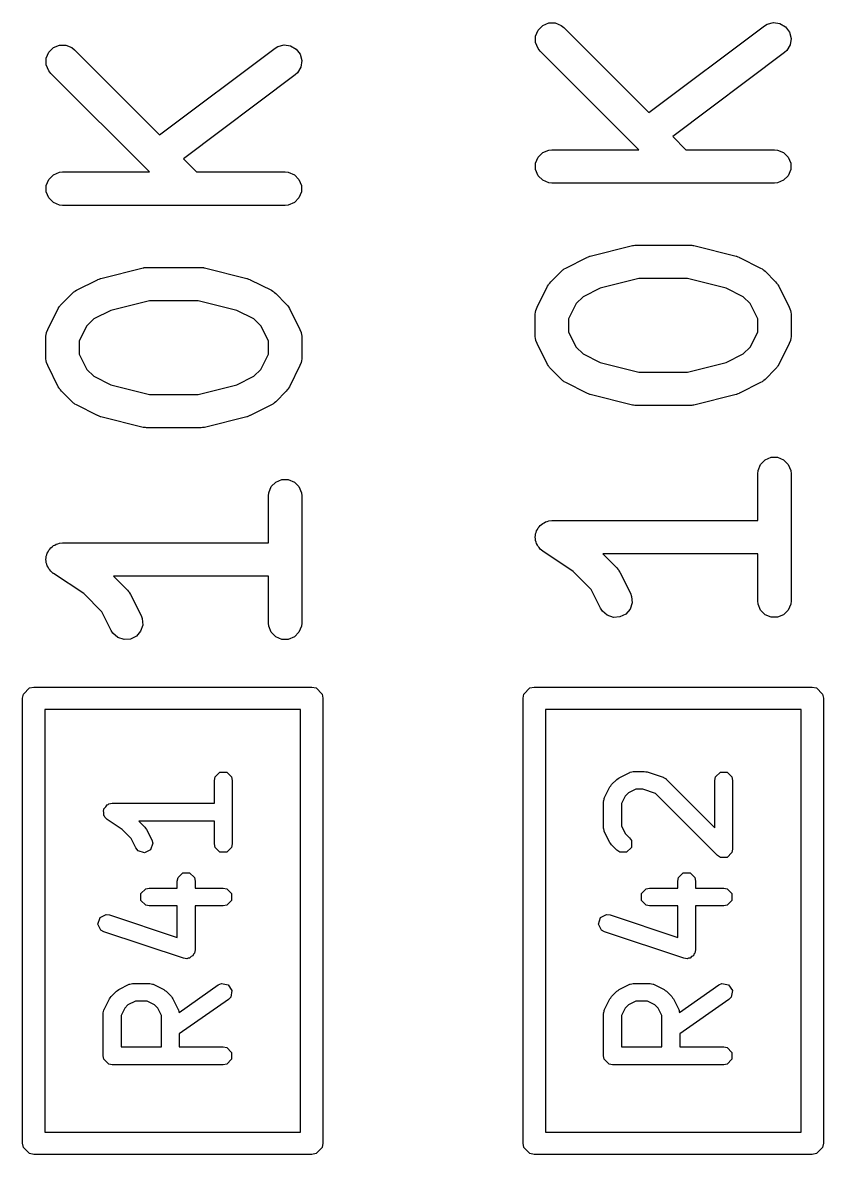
# Model space of a CAD drawing. Extents: x 1.56 to 6.49, y -4.6 to -1.37.
# Drawn here: x 4.9833 to 5.125, y -3.6437 to -3.4434 of the extents above; entities that cross this region are included whole.
import ezdxf

# ---------------------------------------------------------------- set-up
doc = ezdxf.new("R2010")
doc.units = 0
doc.header["$MEASUREMENT"] = 0
doc.layers.add('BLACK', color=7, linetype='CONTINUOUS')

msp = doc.modelspace()

# ---------------------------------------------------------------- linework, layer by layer
at = {"layer": 'BLACK', "linetype": 'CONTINUOUS'}
for p, q in [((5.07451, -3.44474), (5.07532, -3.44393)), ((5.07532, -3.44393), (5.07639, -3.44349)), ((5.07639, -3.44349), (5.07754, -3.44349)), ((5.07754, -3.44349), (5.0786, -3.44393)), ((5.0786, -3.44393), (5.07905, -3.44429)), ((5.07905, -3.44429), (5.09411, -3.45936)), ((5.09411, -3.45936), (5.11456, -3.44402)), ((5.11456, -3.44402), (5.11505, -3.44372)), ((5.11505, -3.44372), (5.11617, -3.44343)), ((5.11617, -3.44343), (5.11731, -3.4436)), ((5.11731, -3.4436), (5.1183, -3.44418)), ((5.1183, -3.44418), (5.11899, -3.4451)), ((5.07407, -3.44581), (5.07451, -3.44474)), ((5.07407, -3.44696), (5.07407, -3.44581)), ((5.11899, -3.4451), (5.11928, -3.44622)), ((5.11928, -3.44622), (5.11912, -3.44736)), ((4.98789, -3.44868), (4.98871, -3.44786)), ((4.98871, -3.44786), (4.98977, -3.44742)), ((4.98977, -3.44742), (4.99092, -3.44742)), ((4.99092, -3.44742), (4.99199, -3.44786)), ((4.99199, -3.44786), (4.99244, -3.44823)), ((4.99244, -3.44823), (5.0075, -3.46329)), ((5.0075, -3.46329), (5.02795, -3.44796)), ((5.02795, -3.44796), (5.02844, -3.44766)), ((5.02844, -3.44766), (5.02956, -3.44737)), ((5.02956, -3.44737), (5.0307, -3.44753)), ((5.0307, -3.44753), (5.03169, -3.44812)), ((5.03169, -3.44812), (5.03238, -3.44904)), ((5.07451, -3.44802), (5.07407, -3.44696)), ((5.07487, -3.44847), (5.07451, -3.44802)), ((5.09233, -3.46593), (5.07487, -3.44847)), ((5.11853, -3.44835), (5.1181, -3.44874)), ((5.11912, -3.44736), (5.11853, -3.44835)), ((4.98745, -3.44974), (4.98789, -3.44868)), ((4.98745, -3.45089), (4.98745, -3.44974)), ((5.03238, -3.44904), (5.03267, -3.45016)), ((5.03267, -3.45016), (5.0325, -3.4513)), ((5.1181, -3.44874), (5.09833, -3.46357)), ((4.98789, -3.45196), (4.98745, -3.45089)), ((4.98826, -3.45241), (4.98789, -3.45196)), ((5.00572, -3.46986), (4.98826, -3.45241)), ((5.03192, -3.45229), (5.03149, -3.45268)), ((5.0325, -3.4513), (5.03192, -3.45229)), ((5.03149, -3.45268), (5.01172, -3.46751)), ((5.09833, -3.46357), (5.10068, -3.46593)), ((5.07451, -3.46724), (5.07532, -3.46642)), ((5.07532, -3.46642), (5.07639, -3.46598)), ((5.07639, -3.46598), (5.07696, -3.46593)), ((5.07696, -3.46593), (5.09233, -3.46593)), ((5.10068, -3.46593), (5.11633, -3.46593)), ((5.11633, -3.46593), (5.11691, -3.46598)), ((5.11691, -3.46598), (5.11797, -3.46642)), ((5.11797, -3.46642), (5.11879, -3.46724)), ((5.01172, -3.46751), (5.01407, -3.46986)), ((5.07407, -3.4683), (5.07451, -3.46724)), ((5.07407, -3.46945), (5.07407, -3.4683)), ((5.11879, -3.46724), (5.11923, -3.4683)), ((5.11923, -3.4683), (5.11923, -3.46945)), ((4.98789, -3.47118), (4.98871, -3.47036)), ((4.98871, -3.47036), (4.98977, -3.46992)), ((4.98977, -3.46992), (4.99035, -3.46986)), ((4.99035, -3.46986), (5.00572, -3.46986)), ((5.01407, -3.46986), (5.02972, -3.46986)), ((5.02972, -3.46986), (5.03029, -3.46992)), ((5.03029, -3.46992), (5.03136, -3.47036)), ((5.03136, -3.47036), (5.03217, -3.47118)), ((5.07451, -3.47052), (5.07407, -3.46945)), ((5.07532, -3.47133), (5.07451, -3.47052)), ((5.11879, -3.47052), (5.11797, -3.47133)), ((5.11923, -3.46945), (5.11879, -3.47052)), ((4.98745, -3.47224), (4.98789, -3.47118)), ((4.98745, -3.47339), (4.98745, -3.47224)), ((5.03217, -3.47118), (5.03261, -3.47224)), ((5.03261, -3.47224), (5.03261, -3.47339)), ((5.07639, -3.47177), (5.07532, -3.47133)), ((5.07696, -3.47183), (5.07639, -3.47177)), ((5.11633, -3.47183), (5.07696, -3.47183)), ((5.11691, -3.47177), (5.11633, -3.47183)), ((5.11797, -3.47133), (5.11691, -3.47177)), ((4.98789, -3.47446), (4.98745, -3.47339)), ((4.98871, -3.47527), (4.98789, -3.47446)), ((5.03217, -3.47446), (5.03136, -3.47527)), ((5.03261, -3.47339), (5.03217, -3.47446)), ((4.98977, -3.47571), (4.98871, -3.47527)), ((4.99035, -3.47577), (4.98977, -3.47571)), ((5.02972, -3.47577), (4.99035, -3.47577)), ((5.03029, -3.47571), (5.02972, -3.47577)), ((5.03136, -3.47527), (5.03029, -3.47571)), ((5.08374, -3.48476), (5.09124, -3.48289)), ((5.09124, -3.48289), (5.09134, -3.48287)), ((5.09134, -3.48287), (5.09138, -3.48286)), ((5.09138, -3.48286), (5.0916, -3.48283)), ((5.0916, -3.48283), (5.09182, -3.4828)), ((5.09182, -3.4828), (5.09186, -3.48281)), ((5.09186, -3.48281), (5.09196, -3.4828)), ((5.09196, -3.4828), (5.10133, -3.4828)), ((5.10133, -3.4828), (5.10143, -3.48281)), ((5.10143, -3.48281), (5.10148, -3.4828)), ((5.10148, -3.4828), (5.10169, -3.48283)), ((5.10169, -3.48283), (5.10191, -3.48286)), ((5.10191, -3.48286), (5.10195, -3.48287)), ((5.10195, -3.48287), (5.10205, -3.48289)), ((5.10205, -3.48289), (5.10955, -3.48476)), ((5.07939, -3.48686), (5.08314, -3.48499)), ((5.08314, -3.48499), (5.08318, -3.48497)), ((5.08318, -3.48497), (5.0832, -3.48496)), ((5.0832, -3.48496), (5.08344, -3.48487)), ((5.08344, -3.48487), (5.08368, -3.48478)), ((5.08368, -3.48478), (5.0837, -3.48478)), ((5.0837, -3.48478), (5.08374, -3.48476)), ((5.10955, -3.48476), (5.10959, -3.48478)), ((5.10959, -3.48478), (5.10961, -3.48478)), ((5.10961, -3.48478), (5.10985, -3.48487)), ((5.10985, -3.48487), (5.11009, -3.48496)), ((5.11009, -3.48496), (5.11011, -3.48497)), ((5.11011, -3.48497), (5.11015, -3.48499)), ((5.11015, -3.48499), (5.1139, -3.48686)), ((4.99713, -3.4887), (5.00463, -3.48682)), ((5.00463, -3.48682), (5.00473, -3.48681)), ((5.00473, -3.48681), (5.00477, -3.48679)), ((5.00477, -3.48679), (5.00499, -3.48677)), ((5.00499, -3.48677), (5.0052, -3.48674)), ((5.0052, -3.48674), (5.00524, -3.48675)), ((5.00524, -3.48675), (5.00535, -3.48674)), ((5.00535, -3.48674), (5.01472, -3.48674)), ((5.01472, -3.48674), (5.01482, -3.48675)), ((5.01482, -3.48675), (5.01486, -3.48674)), ((5.01486, -3.48674), (5.01508, -3.48677)), ((5.01508, -3.48677), (5.0153, -3.48679)), ((5.0153, -3.48679), (5.01534, -3.48681)), ((5.01534, -3.48681), (5.01544, -3.48682)), ((5.01544, -3.48682), (5.02293, -3.4887)), ((5.07675, -3.48929), (5.07862, -3.48741)), ((5.07862, -3.48741), (5.07885, -3.48723)), ((5.07885, -3.48723), (5.0789, -3.48717)), ((5.0789, -3.48717), (5.07899, -3.48711)), ((5.07899, -3.48711), (5.07907, -3.48705)), ((5.07907, -3.48705), (5.07914, -3.48702)), ((5.07914, -3.48702), (5.07939, -3.48686)), ((5.1139, -3.48686), (5.11415, -3.48702)), ((5.11415, -3.48702), (5.11422, -3.48705)), ((5.11422, -3.48705), (5.1143, -3.48711)), ((5.1143, -3.48711), (5.11439, -3.48717)), ((5.11439, -3.48717), (5.11444, -3.48723)), ((5.11444, -3.48723), (5.11467, -3.48741)), ((5.11467, -3.48741), (5.11654, -3.48929)), ((4.99278, -3.4908), (4.99653, -3.48892)), ((4.99653, -3.48892), (4.99657, -3.48891)), ((4.99657, -3.48891), (4.99658, -3.48889)), ((4.99658, -3.48889), (4.99683, -3.48881)), ((4.99683, -3.48881), (4.99707, -3.48872)), ((4.99707, -3.48872), (4.99709, -3.48871)), ((4.99709, -3.48871), (4.99713, -3.4887)), ((5.02293, -3.4887), (5.02298, -3.48871)), ((5.02298, -3.48871), (5.023, -3.48872)), ((5.023, -3.48872), (5.02324, -3.48881)), ((5.02324, -3.48881), (5.02348, -3.48889)), ((5.02348, -3.48889), (5.0235, -3.48891)), ((5.0235, -3.48891), (5.02354, -3.48892)), ((5.02354, -3.48892), (5.02729, -3.4908)), ((5.07432, -3.49381), (5.0762, -3.49006)), ((5.0762, -3.49006), (5.07635, -3.48981)), ((5.07635, -3.48981), (5.07638, -3.48974)), ((5.07638, -3.48974), (5.07645, -3.48965)), ((5.07645, -3.48965), (5.0765, -3.48957)), ((5.0765, -3.48957), (5.07656, -3.48951)), ((5.07656, -3.48951), (5.07675, -3.48929)), ((5.08549, -3.49041), (5.08246, -3.49193)), ((5.09232, -3.4887), (5.08549, -3.49041)), ((5.10097, -3.4887), (5.09232, -3.4887)), ((5.1078, -3.49041), (5.10097, -3.4887)), ((5.11083, -3.49193), (5.1078, -3.49041)), ((5.11654, -3.48929), (5.11673, -3.48951)), ((5.11673, -3.48951), (5.11679, -3.48957)), ((5.11679, -3.48957), (5.11685, -3.48965)), ((5.11685, -3.48965), (5.11691, -3.48974)), ((5.11691, -3.48974), (5.11694, -3.48981)), ((5.11694, -3.48981), (5.1171, -3.49006)), ((5.1171, -3.49006), (5.11897, -3.49381)), ((4.99013, -3.49323), (4.99201, -3.49135)), ((4.99201, -3.49135), (4.99224, -3.49116)), ((4.99224, -3.49116), (4.99229, -3.49111)), ((4.99229, -3.49111), (4.99238, -3.49105)), ((4.99238, -3.49105), (4.99246, -3.49098)), ((4.99246, -3.49098), (4.99253, -3.49095)), ((4.99253, -3.49095), (4.99278, -3.4908)), ((5.00571, -3.49264), (4.99888, -3.49435)), ((5.01436, -3.49264), (5.00571, -3.49264)), ((5.02119, -3.49435), (5.01436, -3.49264)), ((5.02729, -3.4908), (5.02754, -3.49095)), ((5.02754, -3.49095), (5.02761, -3.49098)), ((5.02761, -3.49098), (5.02769, -3.49105)), ((5.02769, -3.49105), (5.02778, -3.49111)), ((5.02778, -3.49111), (5.02783, -3.49116)), ((5.02783, -3.49116), (5.02806, -3.49135)), ((5.02806, -3.49135), (5.02993, -3.49323)), ((5.08246, -3.49193), (5.08126, -3.49313)), ((5.11203, -3.49313), (5.11083, -3.49193)), ((4.98771, -3.49774), (4.98958, -3.49399)), ((4.98958, -3.49399), (4.98974, -3.49374)), ((4.98974, -3.49374), (4.98977, -3.49367)), ((4.98977, -3.49367), (4.98983, -3.49359)), ((4.98983, -3.49359), (4.98989, -3.4935)), ((4.98989, -3.4935), (4.98995, -3.49345)), ((4.98995, -3.49345), (4.99013, -3.49323)), ((4.99888, -3.49435), (4.99585, -3.49587)), ((5.02422, -3.49587), (5.02119, -3.49435)), ((5.02993, -3.49323), (5.03012, -3.49345)), ((5.03012, -3.49345), (5.03018, -3.4935)), ((5.03018, -3.4935), (5.03023, -3.49359)), ((5.03023, -3.49359), (5.0303, -3.49367)), ((5.0303, -3.49367), (5.03033, -3.49374)), ((5.03033, -3.49374), (5.03048, -3.49399)), ((5.03048, -3.49399), (5.03236, -3.49774)), ((5.07401, -3.49513), (5.07407, -3.49455)), ((5.07407, -3.49455), (5.07411, -3.49445)), ((5.07411, -3.49435), (5.07432, -3.49381)), ((5.07411, -3.49445), (5.07411, -3.49435)), ((5.08126, -3.49313), (5.07991, -3.49582)), ((5.11338, -3.49582), (5.11203, -3.49313)), ((5.11897, -3.49381), (5.11918, -3.49435)), ((5.11918, -3.49435), (5.11919, -3.49445)), ((5.11919, -3.49445), (5.11923, -3.49455)), ((5.11923, -3.49455), (5.11928, -3.49513)), ((4.99585, -3.49587), (4.99465, -3.49706)), ((5.02542, -3.49706), (5.02422, -3.49587)), ((5.07401, -3.49888), (5.07401, -3.49513)), ((5.07991, -3.49582), (5.07991, -3.49818)), ((5.11338, -3.49818), (5.11338, -3.49582)), ((5.11928, -3.49513), (5.11928, -3.49888)), ((4.98739, -3.49906), (4.98745, -3.49849)), ((4.98745, -3.49849), (4.98749, -3.49839)), ((4.98749, -3.49839), (4.9875, -3.49828)), ((4.9875, -3.49828), (4.98771, -3.49774)), ((4.99465, -3.49706), (4.9933, -3.49976)), ((5.02676, -3.49976), (5.02542, -3.49706)), ((5.03236, -3.49774), (5.03257, -3.49828)), ((5.03257, -3.49828), (5.03257, -3.49839)), ((5.03257, -3.49839), (5.03261, -3.49849)), ((5.03261, -3.49849), (5.03267, -3.49906)), ((5.07991, -3.49818), (5.08126, -3.50088)), ((5.11203, -3.50088), (5.11338, -3.49818)), ((4.98739, -3.50281), (4.98739, -3.49906)), ((4.9933, -3.49976), (4.9933, -3.50212)), ((5.02676, -3.50212), (5.02676, -3.49976)), ((5.03267, -3.49906), (5.03267, -3.50281)), ((5.07407, -3.49945), (5.07401, -3.49888)), ((5.07411, -3.49955), (5.07407, -3.49945)), ((5.07411, -3.49966), (5.07411, -3.49955)), ((5.07432, -3.5002), (5.07411, -3.49966)), ((5.0762, -3.50395), (5.07432, -3.5002)), ((5.11897, -3.5002), (5.1171, -3.50395)), ((5.11918, -3.49966), (5.11897, -3.5002)), ((5.11919, -3.49955), (5.11918, -3.49966)), ((5.11923, -3.49945), (5.11919, -3.49955)), ((5.11928, -3.49888), (5.11923, -3.49945)), ((4.9933, -3.50212), (4.99465, -3.50481)), ((5.02542, -3.50481), (5.02676, -3.50212)), ((5.08126, -3.50088), (5.08246, -3.50207)), ((5.08246, -3.50207), (5.08549, -3.50359)), ((5.1078, -3.50359), (5.11083, -3.50207)), ((5.11083, -3.50207), (5.11203, -3.50088)), ((4.98745, -3.50339), (4.98739, -3.50281)), ((4.98749, -3.50349), (4.98745, -3.50339)), ((4.9875, -3.50359), (4.98749, -3.50349)), ((4.98771, -3.50413), (4.9875, -3.50359)), ((4.98958, -3.50788), (4.98771, -3.50413)), ((5.03236, -3.50413), (5.03048, -3.50788)), ((5.03257, -3.50359), (5.03236, -3.50413)), ((5.03261, -3.50339), (5.03257, -3.50349)), ((5.03257, -3.50349), (5.03257, -3.50359)), ((5.03267, -3.50281), (5.03261, -3.50339)), ((5.07635, -3.50419), (5.0762, -3.50395)), ((5.07638, -3.50427), (5.07635, -3.50419)), ((5.07645, -3.50435), (5.07638, -3.50427)), ((5.0765, -3.50444), (5.07645, -3.50435)), ((5.07656, -3.50449), (5.0765, -3.50444)), ((5.07675, -3.50471), (5.07656, -3.50449)), ((5.08549, -3.50359), (5.09232, -3.5053)), ((5.10097, -3.5053), (5.1078, -3.50359)), ((5.11673, -3.50449), (5.11654, -3.50471)), ((5.11679, -3.50444), (5.11673, -3.50449)), ((5.11685, -3.50435), (5.11679, -3.50444)), ((5.11691, -3.50427), (5.11685, -3.50435)), ((5.11694, -3.50419), (5.11691, -3.50427)), ((5.1171, -3.50395), (5.11694, -3.50419)), ((4.99465, -3.50481), (4.99585, -3.50601)), ((4.99585, -3.50601), (4.99888, -3.50753)), ((5.02119, -3.50753), (5.02422, -3.50601)), ((5.02422, -3.50601), (5.02542, -3.50481)), ((5.07862, -3.50659), (5.07675, -3.50471)), ((5.07885, -3.50677), (5.07862, -3.50659)), ((5.09232, -3.5053), (5.10097, -3.5053)), ((5.11467, -3.50659), (5.11444, -3.50677)), ((5.11654, -3.50471), (5.11467, -3.50659)), ((4.98974, -3.50813), (4.98958, -3.50788)), ((4.98977, -3.5082), (4.98974, -3.50813)), ((4.98983, -3.50828), (4.98977, -3.5082)), ((4.98989, -3.50837), (4.98983, -3.50828)), ((4.98995, -3.50842), (4.98989, -3.50837)), ((4.99013, -3.50865), (4.98995, -3.50842)), ((4.99201, -3.51052), (4.99013, -3.50865)), ((4.99888, -3.50753), (5.00571, -3.50923)), ((5.01436, -3.50923), (5.02119, -3.50753)), ((5.02993, -3.50865), (5.02806, -3.51052)), ((5.03012, -3.50842), (5.02993, -3.50865)), ((5.03018, -3.50837), (5.03012, -3.50842)), ((5.03023, -3.50828), (5.03018, -3.50837)), ((5.0303, -3.5082), (5.03023, -3.50828)), ((5.03033, -3.50813), (5.0303, -3.5082)), ((5.03048, -3.50788), (5.03033, -3.50813)), ((5.0789, -3.50683), (5.07885, -3.50677)), ((5.07899, -3.50689), (5.0789, -3.50683)), ((5.07907, -3.50695), (5.07899, -3.50689)), ((5.07914, -3.50698), (5.07907, -3.50695)), ((5.07939, -3.50714), (5.07914, -3.50698)), ((5.08314, -3.50902), (5.07939, -3.50714)), ((5.1139, -3.50714), (5.11015, -3.50902)), ((5.11415, -3.50698), (5.1139, -3.50714)), ((5.11422, -3.50695), (5.11415, -3.50698)), ((5.1143, -3.50689), (5.11422, -3.50695)), ((5.11439, -3.50683), (5.1143, -3.50689)), ((5.11444, -3.50677), (5.11439, -3.50683)), ((4.99224, -3.51071), (4.99201, -3.51052)), ((5.00571, -3.50923), (5.01436, -3.50923)), ((5.02806, -3.51052), (5.02783, -3.51071)), ((5.08318, -3.50903), (5.08314, -3.50902)), ((5.0832, -3.50904), (5.08318, -3.50903)), ((5.08344, -3.50913), (5.0832, -3.50904)), ((5.08368, -3.50922), (5.08344, -3.50913)), ((5.0837, -3.50922), (5.08368, -3.50922)), ((5.08374, -3.50924), (5.0837, -3.50922)), ((5.09124, -3.51111), (5.08374, -3.50924)), ((5.10955, -3.50924), (5.10205, -3.51111)), ((5.10959, -3.50922), (5.10955, -3.50924)), ((5.10961, -3.50922), (5.10959, -3.50922)), ((5.10985, -3.50913), (5.10961, -3.50922)), ((5.11009, -3.50904), (5.10985, -3.50913)), ((5.11011, -3.50903), (5.11009, -3.50904)), ((5.11015, -3.50902), (5.11011, -3.50903)), ((4.99229, -3.51077), (4.99224, -3.51071)), ((4.99238, -3.51083), (4.99229, -3.51077)), ((4.99246, -3.51089), (4.99238, -3.51083)), ((4.99253, -3.51092), (4.99246, -3.51089)), ((4.99278, -3.51108), (4.99253, -3.51092)), ((4.99653, -3.51295), (4.99278, -3.51108)), ((5.02729, -3.51108), (5.02354, -3.51295)), ((5.02754, -3.51092), (5.02729, -3.51108)), ((5.02761, -3.51089), (5.02754, -3.51092)), ((5.02769, -3.51083), (5.02761, -3.51089)), ((5.02778, -3.51077), (5.02769, -3.51083)), ((5.02783, -3.51071), (5.02778, -3.51077)), ((5.09134, -3.51113), (5.09124, -3.51111)), ((5.09138, -3.51114), (5.09134, -3.51113)), ((5.0916, -3.51117), (5.09138, -3.51114)), ((5.09182, -3.5112), (5.0916, -3.51117)), ((5.09186, -3.51119), (5.09182, -3.5112)), ((5.09196, -3.5112), (5.09186, -3.51119)), ((5.10133, -3.5112), (5.09196, -3.5112)), ((5.10143, -3.51119), (5.10133, -3.5112)), ((5.10148, -3.5112), (5.10143, -3.51119)), ((5.10169, -3.51117), (5.10148, -3.5112)), ((5.10191, -3.51114), (5.10169, -3.51117)), ((5.10195, -3.51113), (5.10191, -3.51114)), ((5.10205, -3.51111), (5.10195, -3.51113)), ((4.99657, -3.51297), (4.99653, -3.51295)), ((4.99658, -3.51298), (4.99657, -3.51297)), ((4.99683, -3.51307), (4.99658, -3.51298)), ((4.99707, -3.51316), (4.99683, -3.51307)), ((4.99709, -3.51316), (4.99707, -3.51316)), ((4.99713, -3.51318), (4.99709, -3.51316)), ((5.00463, -3.51505), (4.99713, -3.51318)), ((5.02293, -3.51318), (5.01544, -3.51505)), ((5.02298, -3.51316), (5.02293, -3.51318)), ((5.023, -3.51316), (5.02298, -3.51316)), ((5.02324, -3.51307), (5.023, -3.51316)), ((5.02348, -3.51298), (5.02324, -3.51307)), ((5.0235, -3.51297), (5.02348, -3.51298)), ((5.02354, -3.51295), (5.0235, -3.51297)), ((5.00473, -3.51507), (5.00463, -3.51505)), ((5.00477, -3.51508), (5.00473, -3.51507)), ((5.00499, -3.5151), (5.00477, -3.51508)), ((5.0052, -3.51514), (5.00499, -3.5151)), ((5.00524, -3.51513), (5.0052, -3.51514)), ((5.00535, -3.51514), (5.00524, -3.51513)), ((5.01472, -3.51514), (5.00535, -3.51514)), ((5.01482, -3.51513), (5.01472, -3.51514)), ((5.01486, -3.51514), (5.01482, -3.51513)), ((5.01508, -3.5151), (5.01486, -3.51514)), ((5.0153, -3.51508), (5.01508, -3.5151)), ((5.01534, -3.51507), (5.0153, -3.51508)), ((5.01544, -3.51505), (5.01534, -3.51507)), ((5.11469, -3.52079), (5.11576, -3.52035)), ((5.11576, -3.52035), (5.11691, -3.52035)), ((5.11691, -3.52035), (5.11797, -3.52079)), ((5.11338, -3.52325), (5.11344, -3.52267)), ((5.11344, -3.52267), (5.11388, -3.52161)), ((5.11388, -3.52161), (5.11469, -3.52079)), ((5.11797, -3.52079), (5.11879, -3.52161)), ((5.11879, -3.52161), (5.11923, -3.52267)), ((5.11923, -3.52267), (5.11928, -3.52325)), ((5.02808, -3.52473), (5.02914, -3.52429)), ((5.02914, -3.52429), (5.03029, -3.52429)), ((5.03029, -3.52429), (5.03136, -3.52473)), ((5.11338, -3.53154), (5.11338, -3.52325)), ((5.11928, -3.52325), (5.11928, -3.54574)), ((5.02676, -3.52718), (5.02682, -3.52661)), ((5.02682, -3.52661), (5.02726, -3.52554)), ((5.02726, -3.52554), (5.02808, -3.52473)), ((5.03136, -3.52473), (5.03217, -3.52554)), ((5.03217, -3.52554), (5.03261, -3.52661)), ((5.03261, -3.52661), (5.03267, -3.52718)), ((5.02676, -3.53548), (5.02676, -3.52718)), ((5.03267, -3.52718), (5.03267, -3.54968)), ((5.07451, -3.53286), (5.07471, -3.53265)), ((5.07471, -3.53265), (5.07487, -3.53241)), ((5.07487, -3.53241), (5.07511, -3.53225)), ((5.07511, -3.53225), (5.07532, -3.53204)), ((5.07532, -3.53204), (5.07559, -3.53193)), ((5.07559, -3.53193), (5.07583, -3.53177)), ((5.07583, -3.53177), (5.07612, -3.53171)), ((5.07612, -3.53171), (5.07639, -3.5316)), ((5.07639, -3.5316), (5.07696, -3.53154)), ((5.07696, -3.53154), (5.07696, -3.53154)), ((5.07696, -3.53154), (5.07696, -3.53154)), ((5.07696, -3.53154), (5.07696, -3.53154)), ((5.07696, -3.53154), (5.11338, -3.53154)), ((5.07401, -3.5345), (5.07407, -3.53421)), ((5.07407, -3.53478), (5.07401, -3.5345)), ((5.07407, -3.53392), (5.07418, -3.53365)), ((5.07407, -3.53421), (5.07407, -3.53392)), ((5.07418, -3.53365), (5.07423, -3.53337)), ((5.07423, -3.53337), (5.07439, -3.53313)), ((5.07439, -3.53313), (5.07451, -3.53286)), ((4.98789, -3.53679), (4.9881, -3.53659)), ((4.9881, -3.53659), (4.98826, -3.53635)), ((4.98826, -3.53635), (4.9885, -3.53618)), ((4.9885, -3.53618), (4.98871, -3.53598)), ((4.98871, -3.53598), (4.98897, -3.53587)), ((4.98897, -3.53587), (4.98921, -3.53571)), ((4.98921, -3.53571), (4.9895, -3.53565)), ((4.9895, -3.53565), (4.98977, -3.53554)), ((4.98977, -3.53554), (4.99034, -3.53548)), ((4.99034, -3.53548), (4.99034, -3.53548)), ((4.99034, -3.53548), (4.99035, -3.53548)), ((4.99035, -3.53548), (4.99035, -3.53548)), ((4.99035, -3.53548), (5.02676, -3.53548)), ((5.07407, -3.53507), (5.07407, -3.53478)), ((5.07418, -3.53534), (5.07407, -3.53507)), ((5.07423, -3.53563), (5.07418, -3.53534)), ((5.0744, -3.53587), (5.07423, -3.53563)), ((5.07451, -3.53614), (5.0744, -3.53587)), ((5.07471, -3.53634), (5.07451, -3.53614)), ((5.07488, -3.53659), (5.07471, -3.53634)), ((5.07532, -3.53695), (5.07488, -3.53659)), ((4.98739, -3.53844), (4.98745, -3.53815)), ((4.98745, -3.53872), (4.98739, -3.53844)), ((4.98745, -3.53786), (4.98756, -3.53759)), ((4.98745, -3.53815), (4.98745, -3.53786)), ((4.98745, -3.53901), (4.98745, -3.53872)), ((4.98756, -3.53759), (4.98762, -3.53731)), ((4.98762, -3.53731), (4.98778, -3.53706)), ((4.98778, -3.53706), (4.98789, -3.53679)), ((5.0807, -3.54054), (5.07532, -3.53695)), ((5.07532, -3.53695), (5.07532, -3.53695)), ((5.07532, -3.53695), (5.07532, -3.53695)), ((5.07532, -3.53695), (5.07532, -3.53695)), ((5.11338, -3.53745), (5.08596, -3.53745)), ((5.08596, -3.53745), (5.08842, -3.53991)), ((5.11338, -3.54574), (5.11338, -3.53745)), ((4.98756, -3.53928), (4.98745, -3.53901)), ((4.98762, -3.53957), (4.98756, -3.53928)), ((4.98778, -3.53981), (4.98762, -3.53957)), ((4.98789, -3.54007), (4.98778, -3.53981)), ((4.9881, -3.54028), (4.98789, -3.54007)), ((4.98826, -3.54052), (4.9881, -3.54028)), ((4.9887, -3.54089), (4.98826, -3.54052)), ((5.08391, -3.54374), (5.0807, -3.54054)), ((5.08842, -3.53991), (5.08861, -3.54013)), ((5.08861, -3.54013), (5.08867, -3.54018)), ((5.08867, -3.54018), (5.08872, -3.54027)), ((5.08872, -3.54027), (5.08879, -3.54035)), ((5.08879, -3.54035), (5.08882, -3.54043)), ((5.08882, -3.54043), (5.08898, -3.54067)), ((5.08898, -3.54067), (5.09085, -3.54442)), ((4.98871, -3.54089), (4.9887, -3.54089)), ((4.99409, -3.54448), (4.98871, -3.54089)), ((4.98871, -3.54089), (4.98871, -3.54089)), ((4.98871, -3.54089), (4.98871, -3.54089)), ((5.02676, -3.54139), (4.99935, -3.54139)), ((4.99935, -3.54139), (5.00181, -3.54384)), ((5.02676, -3.54968), (5.02676, -3.54139)), ((4.99729, -3.54768), (4.99409, -3.54448)), ((5.00181, -3.54384), (5.00199, -3.54407)), ((5.00199, -3.54407), (5.00205, -3.54412)), ((5.00205, -3.54412), (5.00211, -3.54421)), ((5.00211, -3.54421), (5.00218, -3.54429)), ((5.00218, -3.54429), (5.00221, -3.54436)), ((5.00221, -3.54436), (5.00236, -3.54461)), ((5.00236, -3.54461), (5.00424, -3.54836)), ((5.08557, -3.54706), (5.08391, -3.54374)), ((5.09085, -3.54442), (5.09106, -3.54496)), ((5.09114, -3.54611), (5.09078, -3.54721)), ((5.09106, -3.54496), (5.09114, -3.54611)), ((5.11344, -3.54632), (5.11338, -3.54574)), ((5.11388, -3.54738), (5.11344, -3.54632)), ((5.11923, -3.54632), (5.11879, -3.54738)), ((5.11928, -3.54574), (5.11923, -3.54632)), ((4.99895, -3.551), (4.99729, -3.54768)), ((5.00424, -3.54836), (5.00444, -3.5489)), ((5.08588, -3.54755), (5.08557, -3.54706)), ((5.08675, -3.54831), (5.08588, -3.54755)), ((5.08784, -3.54867), (5.08675, -3.54831)), ((5.08899, -3.54859), (5.08784, -3.54867)), ((5.09002, -3.54808), (5.08899, -3.54859)), ((5.09078, -3.54721), (5.09002, -3.54808)), ((5.11469, -3.5482), (5.11388, -3.54738)), ((5.11576, -3.54864), (5.11469, -3.5482)), ((5.11691, -3.54864), (5.11576, -3.54864)), ((5.11797, -3.5482), (5.11691, -3.54864)), ((5.11879, -3.54738), (5.11797, -3.5482)), ((5.00453, -3.55005), (5.00416, -3.55114)), ((5.00444, -3.5489), (5.00453, -3.55005)), ((5.02682, -3.55026), (5.02676, -3.54968)), ((5.02726, -3.55132), (5.02682, -3.55026)), ((5.03261, -3.55026), (5.03217, -3.55132)), ((5.03267, -3.54968), (5.03261, -3.55026)), ((4.99926, -3.55149), (4.99895, -3.551)), ((5.00013, -3.55225), (4.99926, -3.55149)), ((5.00123, -3.55261), (5.00013, -3.55225)), ((5.00238, -3.55253), (5.00123, -3.55261)), ((5.00341, -3.55201), (5.00238, -3.55253)), ((5.00416, -3.55114), (5.00341, -3.55201)), ((5.02808, -3.55214), (5.02726, -3.55132)), ((5.02914, -3.55258), (5.02808, -3.55214)), ((5.03029, -3.55258), (5.02914, -3.55258)), ((5.03136, -3.55214), (5.03029, -3.55258)), ((5.03217, -3.55132), (5.03136, -3.55214)), ((4.98327, -3.56299), (4.98342, -3.56224)), ((4.98342, -3.56224), (4.98448, -3.56117)), ((4.98448, -3.56117), (4.98524, -3.56102)), ((4.98524, -3.56102), (5.03445, -3.56102)), ((5.03445, -3.56102), (5.0352, -3.56117)), ((5.0352, -3.56117), (5.03627, -3.56224)), ((5.03627, -3.56224), (5.03642, -3.56299)), ((5.07185, -3.56299), (5.072, -3.56224)), ((5.072, -3.56224), (5.07307, -3.56117)), ((5.07307, -3.56117), (5.07382, -3.56102)), ((5.07382, -3.56102), (5.12303, -3.56102)), ((5.12303, -3.56102), (5.12378, -3.56117)), ((5.12378, -3.56117), (5.12485, -3.56224)), ((5.12485, -3.56224), (5.125, -3.56299)), ((4.98327, -3.64173), (4.98327, -3.56299)), ((5.03642, -3.56299), (5.03642, -3.64173)), ((5.07185, -3.64173), (5.07185, -3.56299)), ((5.125, -3.56299), (5.125, -3.64173)), ((4.9872, -3.56496), (4.9872, -3.63976)), ((5.03248, -3.56496), (4.9872, -3.56496)), ((5.03248, -3.63976), (5.03248, -3.56496)), ((5.07579, -3.56496), (5.07579, -3.63976)), ((5.12106, -3.56496), (5.07579, -3.56496)), ((5.12106, -3.63976), (5.12106, -3.56496)), ((5.01733, -3.57692), (5.01818, -3.57607)), ((5.01818, -3.57607), (5.01939, -3.57607)), ((5.01939, -3.57607), (5.02024, -3.57692)), ((5.08885, -3.57705), (5.09073, -3.57611)), ((5.09073, -3.57611), (5.0908, -3.57609)), ((5.0908, -3.57609), (5.09083, -3.57607)), ((5.09083, -3.57607), (5.09108, -3.57602)), ((5.09108, -3.57602), (5.09132, -3.57595)), ((5.09132, -3.57595), (5.09136, -3.57596)), ((5.09136, -3.57596), (5.09143, -3.57595)), ((5.09143, -3.57595), (5.09331, -3.57595)), ((5.09331, -3.57595), (5.09356, -3.576)), ((5.09356, -3.576), (5.09381, -3.57603)), ((5.09381, -3.57603), (5.09662, -3.57696)), ((5.10591, -3.57692), (5.10677, -3.57607)), ((5.10677, -3.57607), (5.10797, -3.57607)), ((5.10797, -3.57607), (5.10882, -3.57692)), ((5.01721, -3.57752), (5.01733, -3.57692)), ((5.01721, -3.58157), (5.01721, -3.57752)), ((5.02024, -3.57692), (5.02036, -3.57752)), ((5.02036, -3.57752), (5.02036, -3.58877)), ((5.08627, -3.58057), (5.08721, -3.57869)), ((5.08721, -3.57869), (5.08737, -3.57849)), ((5.08737, -3.57849), (5.08751, -3.57828)), ((5.08751, -3.57828), (5.08844, -3.57735)), ((5.08844, -3.57735), (5.08865, -3.57721)), ((5.08865, -3.57721), (5.08885, -3.57705)), ((5.09662, -3.57696), (5.09669, -3.577)), ((5.09669, -3.577), (5.09672, -3.577)), ((5.09672, -3.577), (5.09693, -3.57714)), ((5.09693, -3.57714), (5.09715, -3.57727)), ((5.09715, -3.57727), (5.09717, -3.5773)), ((5.09717, -3.5773), (5.09723, -3.57735)), ((5.09723, -3.57735), (5.10579, -3.58591)), ((5.10579, -3.57752), (5.10591, -3.57692)), ((5.10579, -3.58591), (5.10579, -3.57752)), ((5.10882, -3.57692), (5.10894, -3.57752)), ((5.10894, -3.57752), (5.10894, -3.58971)), ((5.08618, -3.58092), (5.08623, -3.58067)), ((5.08623, -3.58067), (5.08625, -3.58064)), ((5.08625, -3.58064), (5.08627, -3.58057)), ((5.08991, -3.58033), (5.08926, -3.58164)), ((5.09049, -3.57975), (5.08991, -3.58033)), ((5.0918, -3.5791), (5.09049, -3.57975)), ((5.09305, -3.5791), (5.0918, -3.5791)), ((5.09527, -3.57984), (5.09305, -3.5791)), ((5.10625, -3.59082), (5.09527, -3.57984)), ((4.99756, -3.58284), (4.99765, -3.58271)), ((4.99765, -3.58254), (4.99797, -3.58222)), ((4.99765, -3.58271), (4.99765, -3.58254)), ((4.99797, -3.58222), (4.99822, -3.58184)), ((4.99822, -3.58184), (4.99838, -3.58181)), ((4.99838, -3.58181), (4.9985, -3.58169)), ((4.9985, -3.58169), (4.9991, -3.58157)), ((4.9991, -3.58157), (5.01721, -3.58157)), ((5.08611, -3.58116), (5.08618, -3.58092)), ((5.08612, -3.58119), (5.08611, -3.58116)), ((5.08611, -3.58127), (5.08612, -3.58119)), ((5.08611, -3.58596), (5.08611, -3.58127)), ((5.08926, -3.58164), (5.08926, -3.58559)), ((4.99765, -3.58329), (4.99756, -3.58284)), ((4.99765, -3.58375), (4.99765, -3.58329)), ((4.99776, -3.58386), (4.99765, -3.58375)), ((4.99779, -3.58402), (4.99776, -3.58386)), ((4.99823, -3.58446), (4.99779, -3.58402)), ((5.00091, -3.58624), (4.99823, -3.58446)), ((5.01721, -3.58472), (5.00384, -3.58472)), ((5.00384, -3.58472), (5.0049, -3.58578)), ((5.01721, -3.58877), (5.01721, -3.58472)), ((5.00249, -3.58783), (5.00091, -3.58624)), ((5.0049, -3.58578), (5.00504, -3.58599)), ((5.00504, -3.58599), (5.0052, -3.58619)), ((5.0052, -3.58619), (5.00613, -3.58807)), ((5.08612, -3.58604), (5.08611, -3.58596)), ((5.08611, -3.58607), (5.08612, -3.58604)), ((5.08618, -3.58631), (5.08611, -3.58607)), ((5.08623, -3.58656), (5.08618, -3.58631)), ((5.08625, -3.58659), (5.08623, -3.58656)), ((5.08627, -3.58666), (5.08625, -3.58659)), ((5.08721, -3.58854), (5.08627, -3.58666)), ((5.08926, -3.58559), (5.08991, -3.5869)), ((5.00332, -3.58947), (5.00249, -3.58783)), ((5.0063, -3.58866), (5.00591, -3.5898)), ((5.00613, -3.58807), (5.0063, -3.58866)), ((5.01733, -3.58937), (5.01721, -3.58877)), ((5.02036, -3.58877), (5.02024, -3.58937)), ((5.08737, -3.58874), (5.08721, -3.58854)), ((5.08751, -3.58895), (5.08737, -3.58874)), ((5.08991, -3.5869), (5.09067, -3.58766)), ((5.09067, -3.58766), (5.09101, -3.58817)), ((5.09101, -3.58817), (5.09101, -3.58937)), ((5.00369, -3.58996), (5.00332, -3.58947)), ((5.00484, -3.59034), (5.00369, -3.58996)), ((5.00591, -3.5898), (5.00484, -3.59034)), ((5.01818, -3.59023), (5.01733, -3.58937)), ((5.01939, -3.59023), (5.01818, -3.59023)), ((5.02024, -3.58937), (5.01939, -3.59023)), ((5.08844, -3.58988), (5.08751, -3.58895)), ((5.08896, -3.59023), (5.08844, -3.58988)), ((5.09016, -3.59023), (5.08896, -3.59023)), ((5.09101, -3.58937), (5.09016, -3.59023)), ((5.10882, -3.59031), (5.10797, -3.59116)), ((5.10894, -3.58971), (5.10882, -3.59031)), ((5.10882, -3.59031), (5.10882, -3.59031)), ((5.10677, -3.59116), (5.10625, -3.59082)), ((5.10797, -3.59116), (5.10677, -3.59116)), ((5.10797, -3.59116), (5.10797, -3.59116)), ((5.01065, -3.59533), (5.01077, -3.59473)), ((5.01077, -3.59473), (5.01162, -3.59388)), ((5.01162, -3.59388), (5.01283, -3.59388)), ((5.01283, -3.59388), (5.01368, -3.59473)), ((5.01368, -3.59473), (5.0138, -3.59533)), ((5.09923, -3.59533), (5.09935, -3.59473)), ((5.09935, -3.59473), (5.1002, -3.59388)), ((5.1002, -3.59388), (5.10141, -3.59388)), ((5.10141, -3.59388), (5.10226, -3.59473)), ((5.10226, -3.59473), (5.10238, -3.59533)), ((5.00421, -3.59754), (5.00506, -3.59669)), ((5.00506, -3.59669), (5.00566, -3.59657)), ((5.00566, -3.59657), (5.01065, -3.59657)), ((5.01065, -3.59657), (5.01065, -3.59533)), ((5.0138, -3.59533), (5.0138, -3.59657)), ((5.0138, -3.59657), (5.01879, -3.59657)), ((5.01879, -3.59657), (5.01939, -3.59669)), ((5.01939, -3.59669), (5.02024, -3.59754)), ((5.09279, -3.59754), (5.09364, -3.59669)), ((5.09364, -3.59669), (5.09424, -3.59657)), ((5.09424, -3.59657), (5.09923, -3.59657)), ((5.09923, -3.59657), (5.09923, -3.59533)), ((5.10238, -3.59533), (5.10238, -3.59657)), ((5.10238, -3.59657), (5.10737, -3.59657)), ((5.10737, -3.59657), (5.10797, -3.59669)), ((5.10797, -3.59669), (5.10882, -3.59754)), ((5.00421, -3.59875), (5.00421, -3.59754)), ((5.00506, -3.5996), (5.00421, -3.59875)), ((5.02024, -3.59875), (5.01939, -3.5996)), ((5.02024, -3.59754), (5.02024, -3.59875)), ((5.09279, -3.59875), (5.09279, -3.59754)), ((5.09364, -3.5996), (5.09279, -3.59875)), ((5.10882, -3.59875), (5.10797, -3.5996)), ((5.10882, -3.59754), (5.10882, -3.59875)), ((5.00566, -3.59972), (5.00506, -3.5996)), ((5.01065, -3.59972), (5.00566, -3.59972)), ((5.01065, -3.60533), (5.01065, -3.59972)), ((5.01879, -3.59972), (5.0138, -3.59972)), ((5.0138, -3.59972), (5.0138, -3.60752)), ((5.01939, -3.5996), (5.01879, -3.59972)), ((5.09424, -3.59972), (5.09364, -3.5996)), ((5.09923, -3.59972), (5.09424, -3.59972)), ((5.09923, -3.60533), (5.09923, -3.59972)), ((5.10737, -3.59972), (5.10238, -3.59972)), ((5.10238, -3.59972), (5.10238, -3.60752)), ((5.10797, -3.5996), (5.10737, -3.59972)), ((4.99659, -3.60294), (4.99697, -3.6018)), ((4.99697, -3.6018), (4.99805, -3.60126)), ((4.99805, -3.60126), (4.99866, -3.60134)), ((4.99866, -3.60134), (5.01065, -3.60533)), ((5.08517, -3.60294), (5.08556, -3.6018)), ((5.08556, -3.6018), (5.08663, -3.60126)), ((5.08663, -3.60126), (5.08724, -3.60134)), ((5.08724, -3.60134), (5.09923, -3.60533)), ((4.99713, -3.60402), (4.99659, -3.60294)), ((4.99766, -3.60432), (4.99713, -3.60402)), ((5.01173, -3.60901), (4.99766, -3.60432)), ((5.08571, -3.60402), (5.08517, -3.60294)), ((5.08625, -3.60432), (5.08571, -3.60402)), ((5.10031, -3.60901), (5.08625, -3.60432)), ((5.01309, -3.60871), (5.01283, -3.60897)), ((5.01341, -3.60855), (5.01309, -3.60871)), ((5.0135, -3.6083), (5.01341, -3.60855)), ((5.01368, -3.60812), (5.0135, -3.6083)), ((5.0138, -3.60752), (5.01368, -3.60812)), ((5.10167, -3.60871), (5.10141, -3.60897)), ((5.102, -3.60855), (5.10167, -3.60871)), ((5.10208, -3.6083), (5.102, -3.60855)), ((5.10226, -3.60812), (5.10208, -3.6083)), ((5.10238, -3.60752), (5.10226, -3.60812)), ((5.01234, -3.60909), (5.01173, -3.60901)), ((5.01257, -3.60897), (5.01234, -3.60909)), ((5.01283, -3.60897), (5.01257, -3.60897)), ((5.10092, -3.60909), (5.10031, -3.60901)), ((5.10115, -3.60897), (5.10092, -3.60909)), ((5.10141, -3.60897), (5.10115, -3.60897)), ((4.99986, -3.61484), (5.00007, -3.6147)), ((5.00007, -3.6147), (5.00027, -3.61455)), ((5.00027, -3.61455), (5.00215, -3.61361)), ((5.00215, -3.61361), (5.00222, -3.61359)), ((5.00222, -3.61359), (5.00225, -3.61356)), ((5.00225, -3.61356), (5.00249, -3.61351)), ((5.00249, -3.61351), (5.00274, -3.61345)), ((5.00274, -3.61345), (5.00277, -3.61346)), ((5.00277, -3.61346), (5.00285, -3.61344)), ((5.00285, -3.61344), (5.00566, -3.61344)), ((5.00566, -3.61344), (5.00574, -3.61346)), ((5.00574, -3.61346), (5.00577, -3.61345)), ((5.00577, -3.61345), (5.00602, -3.61351)), ((5.00602, -3.61351), (5.00626, -3.61356)), ((5.00626, -3.61356), (5.00629, -3.61359)), ((5.00629, -3.61359), (5.00637, -3.61361)), ((5.00637, -3.61361), (5.00824, -3.61455)), ((5.00824, -3.61455), (5.00844, -3.6147)), ((5.00844, -3.6147), (5.00865, -3.61484)), ((5.01096, -3.61857), (5.01788, -3.61373)), ((5.01788, -3.61373), (5.01844, -3.61348)), ((5.01844, -3.61348), (5.01963, -3.61369)), ((5.01963, -3.61369), (5.02032, -3.61468)), ((5.02032, -3.61468), (5.02011, -3.61586)), ((5.08844, -3.61484), (5.08865, -3.6147)), ((5.08865, -3.6147), (5.08885, -3.61455)), ((5.08885, -3.61455), (5.09073, -3.61361)), ((5.09073, -3.61361), (5.0908, -3.61359)), ((5.0908, -3.61359), (5.09083, -3.61356)), ((5.09083, -3.61356), (5.09108, -3.61351)), ((5.09108, -3.61351), (5.09132, -3.61345)), ((5.09132, -3.61345), (5.09136, -3.61346)), ((5.09136, -3.61346), (5.09143, -3.61344)), ((5.09143, -3.61344), (5.09424, -3.61344)), ((5.09424, -3.61344), (5.09432, -3.61346)), ((5.09432, -3.61346), (5.09436, -3.61345)), ((5.09436, -3.61345), (5.0946, -3.61351)), ((5.0946, -3.61351), (5.09485, -3.61356)), ((5.09485, -3.61356), (5.09487, -3.61359)), ((5.09487, -3.61359), (5.09495, -3.61361)), ((5.09495, -3.61361), (5.09682, -3.61455)), ((5.09682, -3.61455), (5.09702, -3.6147)), ((5.09702, -3.6147), (5.09723, -3.61484)), ((5.09954, -3.61857), (5.10647, -3.61373)), ((5.10647, -3.61373), (5.10703, -3.61348)), ((5.10703, -3.61348), (5.10821, -3.61369)), ((5.10821, -3.61369), (5.10891, -3.61468)), ((5.10891, -3.61468), (5.1087, -3.61586)), ((4.99769, -3.61806), (4.99863, -3.61619)), ((4.99863, -3.61619), (4.99878, -3.61599)), ((4.99878, -3.61599), (4.99892, -3.61578)), ((4.99892, -3.61578), (4.99986, -3.61484)), ((5.00322, -3.61659), (5.00191, -3.61725)), ((5.00529, -3.61659), (5.00322, -3.61659)), ((5.0066, -3.61725), (5.00529, -3.61659)), ((5.00865, -3.61484), (5.00959, -3.61578)), ((5.00959, -3.61578), (5.00973, -3.61599)), ((5.00973, -3.61599), (5.00988, -3.61619)), ((5.00988, -3.61619), (5.01082, -3.61806)), ((5.01969, -3.61631), (5.01099, -3.6224)), ((5.02011, -3.61586), (5.01969, -3.61631)), ((5.08627, -3.61806), (5.08721, -3.61619)), ((5.08721, -3.61619), (5.08737, -3.61599)), ((5.08737, -3.61599), (5.08751, -3.61578)), ((5.08751, -3.61578), (5.08844, -3.61484)), ((5.0918, -3.61659), (5.09049, -3.61725)), ((5.09387, -3.61659), (5.0918, -3.61659)), ((5.09519, -3.61725), (5.09387, -3.61659)), ((5.09723, -3.61484), (5.09817, -3.61578)), ((5.09817, -3.61578), (5.09831, -3.61599)), ((5.09831, -3.61599), (5.09847, -3.61619)), ((5.09847, -3.61619), (5.0994, -3.61806)), ((5.10827, -3.61631), (5.09957, -3.6224)), ((5.1087, -3.61586), (5.10827, -3.61631)), ((4.99753, -3.61865), (4.9976, -3.61841)), ((4.99754, -3.61869), (4.99753, -3.61865)), ((4.99753, -3.61877), (4.99754, -3.61869)), ((4.99753, -3.62627), (4.99753, -3.61877)), ((4.9976, -3.61841), (4.99765, -3.61816)), ((4.99765, -3.61816), (4.99767, -3.61814)), ((4.99767, -3.61814), (4.99769, -3.61806)), ((5.00133, -3.61782), (5.00068, -3.61914)), ((5.00191, -3.61725), (5.00133, -3.61782)), ((5.00718, -3.61782), (5.0066, -3.61725)), ((5.00784, -3.61914), (5.00718, -3.61782)), ((5.01082, -3.61806), (5.01084, -3.61814)), ((5.01084, -3.61814), (5.01087, -3.61816)), ((5.01087, -3.61816), (5.01092, -3.61841)), ((5.01092, -3.61841), (5.01096, -3.61857)), ((5.08611, -3.61865), (5.08618, -3.61841)), ((5.08612, -3.61869), (5.08611, -3.61865)), ((5.08611, -3.61877), (5.08612, -3.61869)), ((5.08611, -3.62627), (5.08611, -3.61877)), ((5.08618, -3.61841), (5.08623, -3.61816)), ((5.08623, -3.61816), (5.08625, -3.61814)), ((5.08625, -3.61814), (5.08627, -3.61806)), ((5.08991, -3.61782), (5.08926, -3.61914)), ((5.09049, -3.61725), (5.08991, -3.61782)), ((5.09576, -3.61782), (5.09519, -3.61725)), ((5.09642, -3.61914), (5.09576, -3.61782)), ((5.0994, -3.61806), (5.09942, -3.61814)), ((5.09942, -3.61814), (5.09945, -3.61816)), ((5.09945, -3.61816), (5.0995, -3.61841)), ((5.0995, -3.61841), (5.09954, -3.61857)), ((5.00068, -3.61914), (5.00068, -3.62469)), ((5.00784, -3.62469), (5.00784, -3.61914)), ((5.08926, -3.61914), (5.08926, -3.62469)), ((5.09642, -3.62469), (5.09642, -3.61914)), ((5.01099, -3.6224), (5.01099, -3.62469)), ((5.09957, -3.6224), (5.09957, -3.62469)), ((5.00068, -3.62469), (5.00784, -3.62469)), ((5.01099, -3.62469), (5.01879, -3.62469)), ((5.01879, -3.62469), (5.01939, -3.62481)), ((5.01939, -3.62481), (5.02024, -3.62566)), ((5.08926, -3.62469), (5.09642, -3.62469)), ((5.09957, -3.62469), (5.10737, -3.62469)), ((5.10737, -3.62469), (5.10797, -3.62481)), ((5.10797, -3.62481), (5.10882, -3.62566)), ((4.99765, -3.62687), (4.99753, -3.62627)), ((5.02024, -3.62566), (5.02024, -3.62687)), ((5.08623, -3.62687), (5.08611, -3.62627)), ((5.10882, -3.62566), (5.10882, -3.62687)), ((4.9985, -3.62772), (4.99765, -3.62687)), ((4.9991, -3.62784), (4.9985, -3.62772)), ((5.01879, -3.62784), (4.9991, -3.62784)), ((5.01939, -3.62772), (5.01879, -3.62784)), ((5.02024, -3.62687), (5.01939, -3.62772)), ((5.08708, -3.62772), (5.08623, -3.62687)), ((5.08768, -3.62784), (5.08708, -3.62772)), ((5.10737, -3.62784), (5.08768, -3.62784)), ((5.10797, -3.62772), (5.10737, -3.62784)), ((5.10882, -3.62687), (5.10797, -3.62772)), ((4.9872, -3.63976), (5.03248, -3.63976)), ((5.07579, -3.63976), (5.12106, -3.63976)), ((4.98342, -3.64249), (4.98327, -3.64173)), ((4.98448, -3.64355), (4.98342, -3.64249)), ((5.03627, -3.64249), (5.0352, -3.64355)), ((5.03642, -3.64173), (5.03627, -3.64249)), ((5.072, -3.64249), (5.07185, -3.64173)), ((5.07307, -3.64355), (5.072, -3.64249)), ((5.12485, -3.64249), (5.12378, -3.64355)), ((5.125, -3.64173), (5.12485, -3.64249)), ((4.98524, -3.6437), (4.98448, -3.64355)), ((5.03445, -3.6437), (4.98524, -3.6437)), ((5.0352, -3.64355), (5.03445, -3.6437)), ((5.07382, -3.6437), (5.07307, -3.64355)), ((5.12303, -3.6437), (5.07382, -3.6437)), ((5.12378, -3.64355), (5.12303, -3.6437))]:
    msp.add_line(p, q, dxfattribs=at)

doc.saveas('drawing.dxf')
